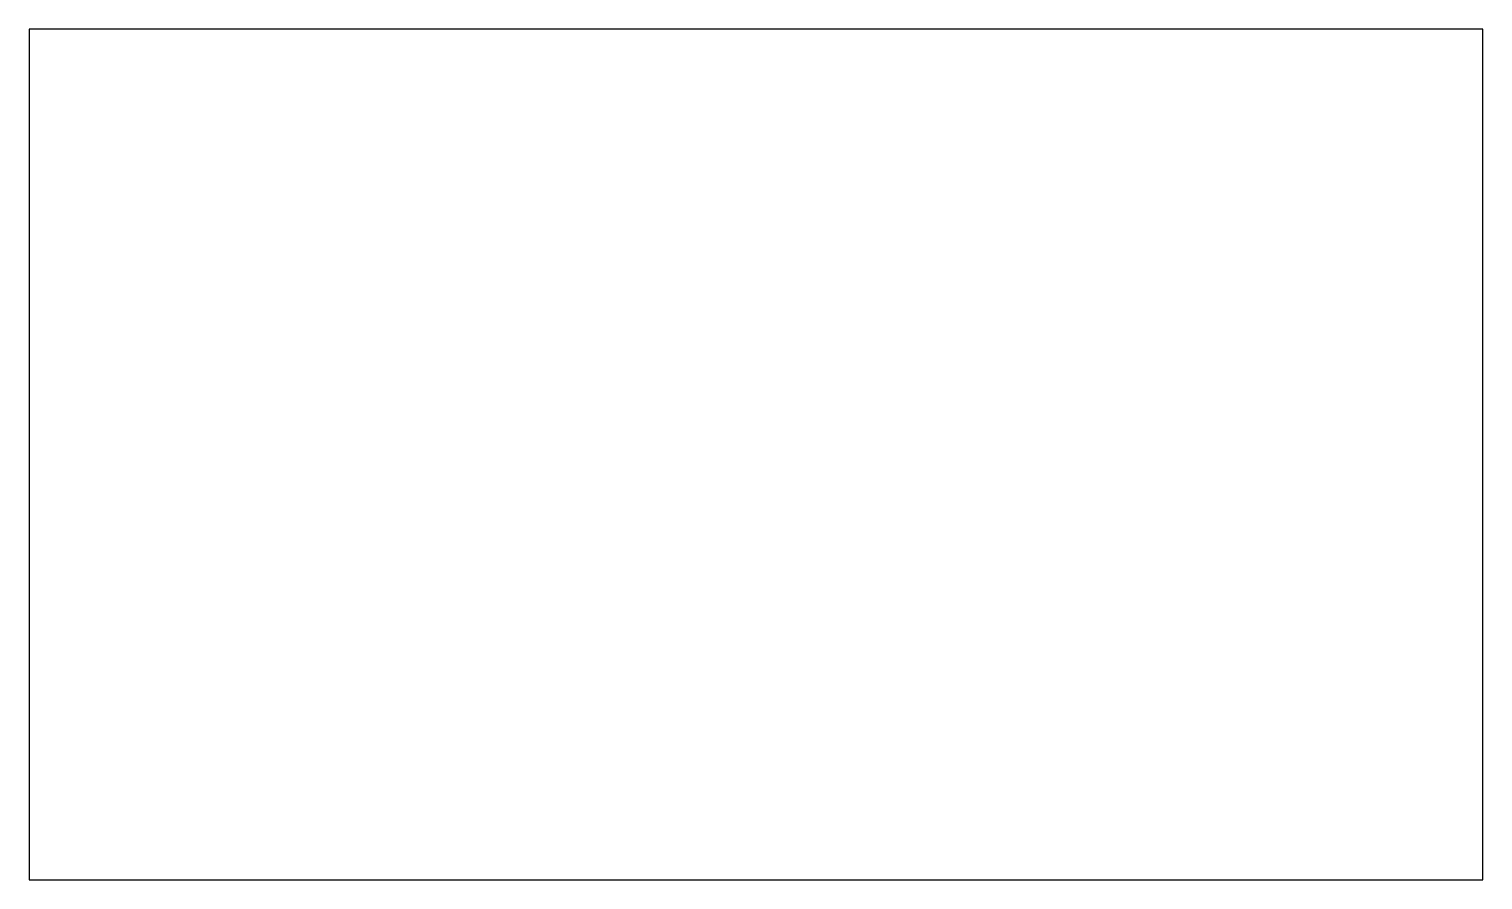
# Model space of a CAD drawing. Extents: x 105.5 to 158.7, y 107.3 to 138.4.
import ezdxf

# ---------------------------------------------------------------- set-up
doc = ezdxf.new("R2010")
doc.units = 0
doc.header["$MEASUREMENT"] = 0
doc.layers.add('zona_influencia_2', color=3, linetype='Continuous')

msp = doc.modelspace()

# ---------------------------------------------------------------- linework, layer by layer
at = {"layer": 'zona_influencia_2'}
msp.add_lwpolyline([(105.521, 138.405), (105.521, 128.405), (105.521, 107.305), (158.671, 107.305), (158.671, 128.405), (158.671, 138.405)], close=True, dxfattribs=at)

doc.saveas('drawing.dxf')
